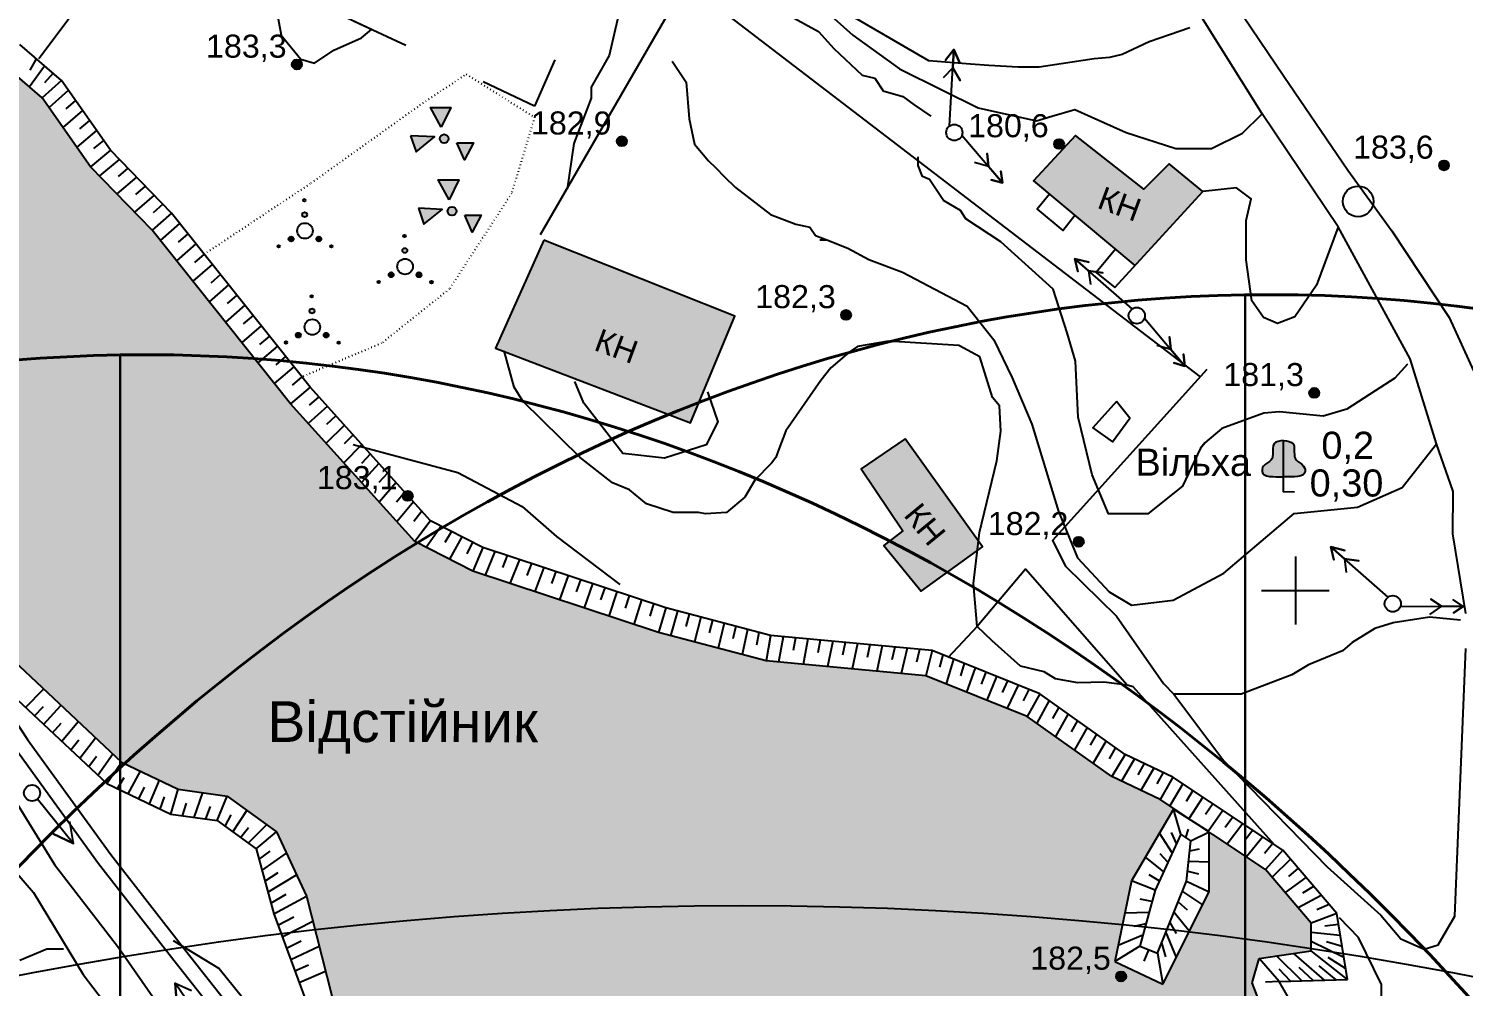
# Model space of a CAD drawing. Header units: millimetres. Extents: x 6127 to 9314, y 4730 to 7085.
# Drawn here: x 7013.1 to 7224.8, y 6341.6 to 6482.9 of the extents above; entities that cross this region are included whole.
import ezdxf

# ---------------------------------------------------------------- set-up
doc = ezdxf.new("R2010")
doc.units = ezdxf.units.MM
doc.header["$LTSCALE"] = 0.7
doc.linetypes.add('ACAD_ISO03W100', pattern=[30, 12, -18])
doc.linetypes.add('ACAD_ISO07W100', pattern=[3, 0, -3])
for name, color, linetype in [('відм', 14, 'Continuous'), ('горизонталі', 22, 'Continuous'), ('кущ', 7, 'Continuous'), ('Откос', 7, 'Continuous'), ('чорн', 255, 'Continuous')]:
    doc.layers.add(name, color=color, linetype=linetype)
doc.layers.add('ИзосеймРадиус', color=90, linetype='Continuous', lineweight=30)
doc.layers.add('СейсмобезпечнаВідстань', color=210, linetype='Continuous', lineweight=30)
doc.styles.get("Standard").update_dxf_attribs({"font": 'arial.ttf'})

msp = doc.modelspace()

# ---------------------------------------------------------------- hatches: boundary and pattern name
at = {"layer": 'відм', "ltscale": 0.2}
h = msp.add_hatch(color=32, dxfattribs=at)
h.dxf.hatch_style = 1
h.paths.add_polyline_path([(7053.43, 6477.61, 1), (7051.96, 6477.61, 1)])
h = msp.add_hatch(color=32, dxfattribs=at)
h.dxf.hatch_style = 1
h.paths.add_polyline_path([(7101.36, 6466.27, 1), (7099.9, 6466.28, 1)])
h = msp.add_hatch(color=32, dxfattribs=at)
h.dxf.hatch_style = 1
h.paths.add_polyline_path([(7165.85, 6465.87, 1), (7164.38, 6465.87, 1)])
h = msp.add_hatch(color=32, dxfattribs=at)
h.dxf.hatch_style = 1
h.paths.add_polyline_path([(7222.64, 6462.72, 1), (7221.17, 6462.72, 1)])
h = msp.add_hatch(color=32, dxfattribs=at)
h.dxf.hatch_style = 1
h.paths.add_polyline_path([(7134.43, 6440.65, 1), (7132.97, 6440.66, 1)])
h = msp.add_hatch(color=32, dxfattribs=at)
h.dxf.hatch_style = 1
h.paths.add_polyline_path([(7203.5, 6429.15, 1), (7202.03, 6429.15, 1)])
h = msp.add_hatch(color=256, dxfattribs=at)
h.dxf.hatch_style = 1
h.paths.add_polyline_path([(7069.77, 6413.94, 1), (7068.31, 6413.94, 1)])
h = msp.add_hatch(color=32, dxfattribs=at)
h.dxf.hatch_style = 1
h.paths.add_polyline_path([(7168.75, 6407.17, 1), (7167.28, 6407.17, 1)])
h = msp.add_hatch(color=256, dxfattribs=at)
h.dxf.hatch_style = 1
h.paths.add_polyline_path([(7175.02, 6343.03, 1), (7173.55, 6343.03, 1)])
at = {"layer": 'кущ', "ltscale": 0.2}
h = msp.add_hatch(color=256, dxfattribs=at)
h.dxf.hatch_style = 1
h.paths.add_polyline_path([(7053.84, 6455.08), (7053.83, 6455.8, -0.133506), (7054.01, 6455.76, -0.764437)])
h.paths.add_polyline_path([(7053.84, 6455.08, -0.133506), (7053.66, 6455.13, -0.764437), (7053.83, 6455.8)])
h.paths.add_polyline_path([(7053.78, 6457.76, -0.133506), (7053.88, 6457.74, -0.764437), (7053.79, 6457.4)])
h.paths.add_polyline_path([(7053.78, 6457.76), (7053.79, 6457.4, -0.133506), (7053.7, 6457.42, -0.764437)])
h = msp.add_hatch(color=256, dxfattribs=at)
h.dxf.hatch_style = 1
h.paths.add_polyline_path([(7052.14, 6452.04), (7051.52, 6451.68, -0.133506), (7051.47, 6451.86, -0.764437)])
h.paths.add_polyline_path([(7052.14, 6452.04, -0.133506), (7052.19, 6451.86, -0.764437), (7051.52, 6451.68)])
h.paths.add_polyline_path([(7049.83, 6450.69, -0.133506), (7049.8, 6450.78, -0.764437), (7050.14, 6450.87)])
h.paths.add_polyline_path([(7049.83, 6450.69), (7050.14, 6450.87, -0.133506), (7050.16, 6450.78, -0.764437)])
h = msp.add_hatch(color=256, dxfattribs=at)
h.dxf.hatch_style = 1
h.paths.add_polyline_path([(7055.62, 6452.04), (7056.24, 6451.67, 0.133506), (7056.29, 6451.86, 0.764437)])
h.paths.add_polyline_path([(7055.62, 6452.04, 0.133506), (7055.57, 6451.86, 0.764437), (7056.24, 6451.67)])
h.paths.add_polyline_path([(7057.93, 6450.68, 0.133506), (7057.96, 6450.77, 0.764437), (7057.62, 6450.86)])
h.paths.add_polyline_path([(7057.93, 6450.68), (7057.62, 6450.86, 0.133506), (7057.59, 6450.77, 0.764437)])
h = msp.add_hatch(color=256, dxfattribs=at)
h.dxf.hatch_style = 1
h.paths.add_polyline_path([(7068.61, 6449.8), (7068.6, 6450.52, -0.133506), (7068.78, 6450.48, -0.764437)])
h.paths.add_polyline_path([(7068.61, 6449.8, -0.133506), (7068.43, 6449.85, -0.764437), (7068.6, 6450.52)])
h.paths.add_polyline_path([(7068.56, 6452.48, -0.133506), (7068.65, 6452.46, -0.764437), (7068.56, 6452.12)])
h.paths.add_polyline_path([(7068.56, 6452.48), (7068.56, 6452.12, -0.133506), (7068.47, 6452.14, -0.764437)])
h = msp.add_hatch(color=256, dxfattribs=at)
h.dxf.hatch_style = 1
h.paths.add_polyline_path([(7066.91, 6446.77), (7066.29, 6446.4, -0.133506), (7066.24, 6446.58, -0.764437)])
h.paths.add_polyline_path([(7066.91, 6446.77, -0.133506), (7066.96, 6446.58, -0.764437), (7066.29, 6446.4)])
h.paths.add_polyline_path([(7064.6, 6445.41, -0.133506), (7064.58, 6445.5, -0.764437), (7064.91, 6445.59)])
h.paths.add_polyline_path([(7064.6, 6445.41), (7064.91, 6445.59, -0.133506), (7064.94, 6445.5, -0.764437)])
h = msp.add_hatch(color=256, dxfattribs=at)
h.dxf.hatch_style = 1
h.paths.add_polyline_path([(7070.39, 6446.76), (7071.02, 6446.39, 0.133506), (7071.07, 6446.58, 0.764437)])
h.paths.add_polyline_path([(7070.39, 6446.76, 0.133506), (7070.34, 6446.58, 0.764437), (7071.02, 6446.39)])
h.paths.add_polyline_path([(7072.7, 6445.4, 0.133506), (7072.73, 6445.49, 0.764437), (7072.39, 6445.58)])
h.paths.add_polyline_path([(7072.7, 6445.4), (7072.39, 6445.58, 0.133506), (7072.37, 6445.49, 0.764437)])
h = msp.add_hatch(color=256, dxfattribs=at)
h.dxf.hatch_style = 1
h.paths.add_polyline_path([(7054.92, 6440.88), (7054.91, 6441.6, -0.133506), (7055.09, 6441.56, -0.764437)])
h.paths.add_polyline_path([(7054.92, 6440.88, -0.133506), (7054.74, 6440.92, -0.764437), (7054.91, 6441.6)])
h.paths.add_polyline_path([(7054.87, 6443.56, -0.133506), (7054.96, 6443.54, -0.764437), (7054.88, 6443.2)])
h.paths.add_polyline_path([(7054.87, 6443.56), (7054.88, 6443.2, -0.133506), (7054.78, 6443.22, -0.764437)])
h = msp.add_hatch(color=256, dxfattribs=at)
h.dxf.hatch_style = 1
h.paths.add_polyline_path([(7053.22, 6437.84), (7052.6, 6437.48, -0.133506), (7052.55, 6437.66, -0.764437)])
h.paths.add_polyline_path([(7053.22, 6437.84, -0.133506), (7053.27, 6437.66, -0.764437), (7052.6, 6437.48)])
h.paths.add_polyline_path([(7050.91, 6436.49, -0.133506), (7050.89, 6436.58, -0.764437), (7051.22, 6436.67)])
h.paths.add_polyline_path([(7050.91, 6436.49), (7051.22, 6436.67, -0.133506), (7051.25, 6436.58, -0.764437)])
h = msp.add_hatch(color=256, dxfattribs=at)
h.dxf.hatch_style = 1
h.paths.add_polyline_path([(7056.7, 6437.84), (7057.33, 6437.47, 0.133506), (7057.38, 6437.66, 0.764437)])
h.paths.add_polyline_path([(7056.7, 6437.84, 0.133506), (7056.65, 6437.66, 0.764437), (7057.33, 6437.47)])
h.paths.add_polyline_path([(7059.01, 6436.48, 0.133506), (7059.04, 6436.57, 0.764437), (7058.7, 6436.66)])
h.paths.add_polyline_path([(7059.01, 6436.48), (7058.7, 6436.66, 0.133506), (7058.68, 6436.57, 0.764437)])
at = {"layer": 'чорн', "ltscale": 0.2}
h = msp.add_hatch(color=5, dxfattribs=at)
h.dxf.hatch_style = 1
h.set_gradient(color1=(0, 0, 255), color2=(0, 0, 255), tint=1)
h.paths.add_polyline_path([(7051.75, 6427.54), (7031.34, 6453.15), (7022.25, 6462.51), (7015.11, 6472.69), (7010.39, 6476.75), (7001.48, 6476.76), (6987.69, 6472.9), (6973.26, 6462.38), (6971.88, 6455.72), (6976.76, 6443.52), (6997.48, 6410.18), (7007.67, 6392.59), (7026.81, 6374.67), (7035.19, 6370.66), (7042.41, 6369.66), (7049.68, 6364.37), (7054.11, 6354.88), (7057.84, 6340.15), (7064.39, 6327.53), (7078.67, 6310.87), (7096.01, 6296.2), (7108.92, 6288.86), (7127.85, 6284.65), (7147.64, 6288.17), (7163.92, 6295.21), (7169.66, 6301.46), (7169.67, 6310.63), (7164.33, 6323.05), (7167.4, 6330.72), (7174.91, 6335.08), (7181.97, 6334.65), (7195.62, 6326.8), (7197.17, 6332.87), (7193.6, 6342.08), (7194.62, 6345.7), (7202.29, 6346.8), (7202.3, 6350.91), (7195.58, 6358.81), (7187.28, 6364.32), (7187.27, 6355.54), (7180.44, 6341.92), (7173.35, 6345.22), (7175.83, 6357.12), (7182.04, 6367.79), (7180.02, 6369.13), (7172.93, 6372.53), (7160.44, 6381.4), (7145.48, 6387.4), (7121.91, 6389.59), (7106.03, 6393.78), (7078.64, 6402.84), (7070.07, 6407.22)])
h = msp.add_hatch(color=256, dxfattribs=at)
h.dxf.hatch_style = 1
h.paths.add_polyline_path([(7072.97, 6466.91), (7069.46, 6467.08), (7070.28, 6464.7)])
h.paths.add_polyline_path([(7073.99, 6468.34), (7075.4, 6471.25), (7072.39, 6471.26)])
h.paths.add_polyline_path([(7078.73, 6466.04), (7076.28, 6466.05), (7077.4, 6463.53)])
h.paths.add_polyline_path([(7073.77, 6466.66, 1), (7075.05, 6466.66, 1)])
at = {"layer": 'чорн', "ltscale": 0.2, "true_color": 0xf26722}
h = msp.add_hatch(color=30, dxfattribs=at)
h.dxf.hatch_style = 1
h.paths.add_polyline_path([(7089.1, 6451.68), (7081.98, 6435.76), (7110.77, 6424.73), (7117.27, 6440.45)])
h.paths.add_polyline_path([(7142.42, 6422.35), (7135.94, 6417.95), (7142.08, 6408.81), (7139.29, 6406.61), (7144.8, 6399.87), (7153.1, 6405.91), (7153.26, 6407.27)])
h.paths.add_polyline_path([(7167.57, 6467.14), (7161.37, 6460.44), (7176.32, 6447.96), (7186.31, 6458.86), (7181.36, 6462.95), (7177.65, 6459.21)])
h.paths.add_polyline_path([(7337.2, 6163.56), (7317.34, 6169.78), (7314.83, 6161.88), (7335.27, 6155.81)])
h.paths.add_polyline_path([(7442.68, 6259.93, -0.347605), (7442.59, 6260.83), (7441.99, 6266.81), (7439.88, 6293.76), (7415.69, 6291.4), (7421.32, 6233.26, -0.429974), (7422.08, 6232.52), (7426.98, 6232.96), (7445.21, 6234.83)])
h.paths.add_polyline_path([(7467.35, 6262.85), (7443.71, 6259.9, -0.319893), (7442.86, 6259.79), (7442.7, 6259.77), (7445.21, 6234.83), (7470.18, 6237.38)])
h.paths.add_polyline_path([(7470.18, 6237.38), (7445.21, 6234.83), (7446.19, 6224.99), (7471.19, 6228.29)])
h.paths.add_polyline_path([(7490.17, 6202.85), (7453.53, 6198.83), (7455.63, 6173.52), (7492.33, 6178.02)])
h.paths.add_polyline_path([(7502.15, 6204.16), (7490.17, 6202.85), (7492.33, 6178.02), (7503.32, 6179.37)])
h.paths.add_polyline_path([(7489.79, 6264.41), (7484.64, 6263.85), (7484.21, 6266.64), (7476.61, 6265.78), (7481.26, 6230.53), (7494.81, 6231.9)])
h.paths.add_polyline_path([(7605.91, 6233.57), (7576.31, 6235.14), (7575.5, 6215.55), (7605.11, 6214.88)])
h.paths.add_polyline_path([(7635.46, 6231.28), (7616.46, 6232.2), (7615.78, 6219.39), (7634.86, 6218.65)])
h.paths.add_polyline_path([(7629.1, 6237.04), (7616.76, 6237.44), (7616.46, 6232.2), (7629.1, 6231.59)])
h.paths.add_polyline_path([(7541.73, 6281.35), (7539.44, 6275.22), (7543.85, 6273.77), (7543.04, 6272.05), (7551.3, 6269.4), (7552.62, 6272.72), (7578.65, 6264.84), (7579.55, 6267.98), (7579.55, 6269.81)])
h.paths.add_polyline_path([(7607.16, 6261.15), (7582.56, 6262.48), (7582.55, 6254.24), (7607.15, 6253.63)])
h.paths.add_polyline_path([(7657.49, 6203.44), (7643.22, 6202.27), (7645.02, 6189.86), (7658.59, 6191.58)])
h.paths.add_polyline_path([(7634.29, 6198.53), (7600.66, 6194.64), (7601.56, 6187.72), (7601.95, 6184.1), (7635.22, 6188.13)])
h.paths.add_polyline_path([(7643.46, 6096.07), (7629.22, 6094.03), (7629.87, 6087.95), (7632.94, 6088.41), (7633.21, 6086.21), (7636.12, 6086.6), (7635.87, 6088.8), (7638.97, 6089.28), (7639.31, 6086.81), (7642.08, 6087.17), (7641.78, 6089.71), (7644.34, 6090.06)])
h.paths.add_polyline_path([(7094.55, 6434.2), (7101.96, 6431.47), (7104.38, 6438.05), (7096.97, 6440.78)], flags=24)
h.paths.add_polyline_path([(7139.86, 6410.84), (7144.87, 6404.74), (7150.29, 6409.18), (7145.27, 6415.29)], flags=25)
h.paths.add_polyline_path([(7168.77, 6455.18), (7176.18, 6452.45), (7178.6, 6459.03), (7171.19, 6461.76)], flags=24)
h.paths.add_polyline_path([(7427.66, 6260.39), (7435.96, 6261.18), (7435.18, 6269.38), (7426.88, 6268.59)], flags=24)
h.paths.add_polyline_path([(7452.2, 6247.57), (7460.5, 6248.36), (7459.72, 6256.56), (7451.42, 6255.77)], flags=24)
h.paths.add_polyline_path([(7456.28, 6226.73), (7464.58, 6227.52), (7463.8, 6235.73), (7455.5, 6234.94)], flags=24)
h.paths.add_polyline_path([(7468.9, 6181.83), (7477.2, 6182.62), (7476.42, 6190.83), (7468.12, 6190.04)], flags=24)
h.paths.add_polyline_path([(7493.22, 6185.32), (7501.53, 6186.11), (7500.75, 6194.32), (7492.44, 6193.53)], flags=24)
h.paths.add_polyline_path([(7480.81, 6242.64), (7489.11, 6243.43), (7488.33, 6251.63), (7480.02, 6250.84)], flags=24)
h.paths.add_polyline_path([(7586.89, 6219.95), (7595.2, 6220.74), (7594.42, 6228.94), (7586.11, 6228.15)], flags=24)
h.paths.add_polyline_path([(7621.86, 6220.53), (7630.16, 6221.32), (7629.38, 6229.53), (7621.08, 6228.74)], flags=24)
h.paths.add_polyline_path([(7544.36, 6271.72), (7552.66, 6272.51), (7551.88, 6280.71), (7543.58, 6279.92)], flags=24)
h.paths.add_polyline_path([(7589.26, 6253.03), (7597.57, 6253.82), (7596.79, 6262.03), (7588.48, 6261.24)], flags=9)
h.paths.add_polyline_path([(7647.29, 6193.03), (7655.59, 6193.82), (7654.81, 6202.03), (7646.51, 6201.24)], flags=24)
h.paths.add_polyline_path([(7615.11, 6184.68), (7623.41, 6185.47), (7622.63, 6193.68), (7614.33, 6192.89)], flags=25)
h.paths.add_polyline_path([(7631.58, 6087.21), (7639.89, 6088), (7639.1, 6096.2), (7630.8, 6095.41)], flags=9)
at = {"layer": 'чорн', "ltscale": 0.2}
h = msp.add_hatch(color=256, dxfattribs=at)
h.dxf.hatch_style = 1
h.paths.add_polyline_path([(7074.12, 6456.23), (7070.62, 6456.4), (7071.43, 6454.02)])
h.paths.add_polyline_path([(7075.15, 6457.65), (7076.56, 6460.57), (7073.54, 6460.57)])
h.paths.add_polyline_path([(7079.89, 6455.36), (7077.44, 6455.36), (7078.56, 6452.84)])
h.paths.add_polyline_path([(7074.93, 6455.97, 1), (7076.21, 6455.97, 1)])
h = msp.add_hatch(color=256, dxfattribs=at)
h.dxf.hatch_style = 1
edge = h.paths.add_edge_path()
edge.add_spline(control_points=[(7198.24, 6416.75), (7198.74, 6416.75), (7199.74, 6416.75), (7201.64, 6416.94), (7201.28, 6418.66), (7200.04, 6418.96), (7199.72, 6420.29), (7200.04, 6421.9), (7198.83, 6422.04), (7198.25, 6422.11)], knot_values=[0, 0, 0, 0, 0.79324, 1.617737, 2.123988, 2.843267, 3.252671, 4.0697, 4.805889, 4.805889, 4.805889, 4.805889], degree=3, periodic=0)
edge.add_line((7198.25, 6422.11), (7198.24, 6416.75))
edge = h.paths.add_edge_path()
edge.add_spline(control_points=[(7198.25, 6422.11), (7197.67, 6422.04), (7196.45, 6421.91), (7196.77, 6420.29), (7196.45, 6418.97), (7195.21, 6418.67), (7194.85, 6416.94), (7196.74, 6416.75), (7197.75, 6416.75), (7198.24, 6416.75)], knot_values=[0, 0, 0, 0, 0.736189, 1.553218, 1.962623, 2.681901, 3.188152, 4.012649, 4.805889, 4.805889, 4.805889, 4.805889], degree=3, periodic=0)
edge.add_line((7198.24, 6416.75), (7198.25, 6422.11))

# ---------------------------------------------------------------- linework, layer by layer
at = {"color": 3, "ltscale": 0.2, "transparency": 33554687}
for centre, radius in [((7031.15, 6019.46), 550), ((7118.46, 5800.5), 553)]:
    msp.add_circle(centre, radius, dxfattribs=at)
at = {"layer": 'відм', "color": 32, "ltscale": 0.2}
for centre in [(7052.69, 6477.61), (7100.63, 6466.28), (7165.12, 6465.87), (7221.91, 6462.72), (7133.7, 6440.65), (7202.77, 6429.15), (7168.02, 6407.17)]:
    msp.add_circle(centre, 0.733, dxfattribs=at)
at = {"layer": 'відм', "color": 7, "ltscale": 0.2}
for centre in [(7069.04, 6413.94), (7174.28, 6343.03)]:
    msp.add_circle(centre, 0.733, dxfattribs=at)
at = {"layer": 'горизонталі', "color": 32}
for points in [[(7079.9, 6532.3), (7083.01, 6529.19), (7084.67, 6526.07), (7086.32, 6524.2), (7089.64, 6517.77), (7091.5, 6514.24), (7093.37, 6512.58), (7093.36, 6511.75), (7095.85, 6508.22), (7099.99, 6500.33), (7099.78, 6498.05), (7100.75, 6492.98), (7100.74, 6487.49), (7098.73, 6478.91), (7096.11, 6474.25), (7096.11, 6472.65), (7093.53, 6465.97), (7092.56, 6459.19)], [(7040.9, 6516.65), (7037.17, 6511.84), (7031.57, 6504.61), (7026.22, 6493.94), (7014.62, 6478.43)], [(7050.39, 6481.95), (7053.26, 6478.39), (7055.29, 6477.81), (7058.16, 6479.72), (7062.24, 6481.53), (7063.7, 6482.75), (7059.29, 6484.83), (7061.17, 6489.39), (7058.37, 6489.77), (7054.33, 6488.27), (7052.59, 6488.27), (7049.94, 6484.35), (7050.39, 6481.95)], [(7125.49, 6484.74), (7129.64, 6482.45), (7131.92, 6479.96), (7136.06, 6476.01), (7137.93, 6475.59), (7139.17, 6473.72), (7142.08, 6472.89), (7143.74, 6471.64), (7146.22, 6469.98)], [(7130.56, 6485.61), (7134.68, 6481.94), (7141.58, 6476.96), (7147.93, 6473.83), (7153.21, 6471.22), (7161.81, 6469.28), (7164.07, 6469.96), (7167.44, 6470.98), (7169.88, 6469.88), (7175.02, 6467.55), (7182.35, 6465.22), (7187.62, 6465.21), (7192.2, 6467.45), (7195.07, 6470.31)], [(7184.42, 6483.01), (7178.4, 6480.94), (7174.45, 6479.08), (7172.58, 6478.66), (7170.3, 6478.46), (7162.21, 6477.22), (7159.1, 6477.23), (7154.74, 6477.44), (7152.04, 6477.65), (7145.92, 6478.13), (7132.88, 6485.72)], [(7108.06, 6478.12), (7110.13, 6475), (7110.54, 6469.61), (7111.36, 6465.87), (7113.43, 6463.38), (7114.47, 6462.34), (7115.71, 6461.09), (7117.37, 6459.43), (7122.55, 6455.48), (7126.29, 6454.03), (7128.36, 6453.61), (7129.19, 6452.36), (7130.85, 6451.74)], [(7186, 6420.97), (7183.35, 6415.37), (7178.22, 6411.32), (7172.42, 6411.32), (7170.02, 6417.04), (7169.61, 6418.7), (7167.96, 6425.55), (7167.55, 6433.85), (7166.31, 6438), (7164.24, 6444.44), (7156.54, 6451.46), (7151.39, 6454.83), (7150.56, 6456.07), (7148.08, 6457.53), (7146.01, 6460.64), (7144.97, 6461.06), (7144.35, 6462.72), (7144.35, 6463.97)], [(7206.28, 6453.65), (7203.1, 6445.04), (7199.91, 6440.39), (7197.36, 6439.39), (7195.27, 6440.25), (7193.56, 6442.72), (7192.72, 6448.76), (7192.73, 6454.57), (7193.45, 6457.78), (7191.29, 6459.4), (7186.31, 6458.86)], [(7129.81, 6451.74), (7130.85, 6451.74), (7133.96, 6450.49), (7137.07, 6448.83), (7142.05, 6446.95), (7151.59, 6441.96), (7155.52, 6436.98), (7158.21, 6431.37), (7161.11, 6424.52), (7165.04, 6411.66), (7167.85, 6404.83), (7172.49, 6399.79), (7175.81, 6397.83), (7181.94, 6398.54), (7189.41, 6402.55), (7199.8, 6411.34), (7209.14, 6412.28), (7215.72, 6415.21), (7220.8, 6421.61)], [(7175.17, 6386.03), (7171.73, 6386.48), (7167.91, 6386.34), (7164.59, 6386.96), (7162.93, 6388), (7159.41, 6388.84), (7155.26, 6392.58), (7153.04, 6394.69), (7152.52, 6401.01), (7153.41, 6408.56), (7155.92, 6419.14), (7156.54, 6423.49), (7156.34, 6427.23), (7155.3, 6428.47), (7153.44, 6434.49), (7150.33, 6436.16), (7139.96, 6436.79), (7135.39, 6435.97), (7134.15, 6435.14), (7131.45, 6432.86), (7129.99, 6430.99), (7124.8, 6423.53), (7123.76, 6420.83), (7123.34, 6419.59), (7122.72, 6418.76), (7120.22, 6416.27), (7118.77, 6413.78), (7116.07, 6411.51), (7112.96, 6411.3), (7111.92, 6411.51), (7108.19, 6411.51), (7104.24, 6412.76), (7101.76, 6414.84), (7099.27, 6415.88), (7094.5, 6419.62), (7086, 6427.93), (7084.76, 6430.01), (7083.28, 6435.36)], [(7216.52, 6433.38), (7214.65, 6431.31), (7211.74, 6429.44), (7207.59, 6426.75), (7204.06, 6425.72), (7197.63, 6426.35), (7195.35, 6426.14), (7189.12, 6423.87), (7186.63, 6421.8), (7186, 6420.97), (7186.63, 6421.8)], [(7113.27, 6429.28), (7114.79, 6424.87), (7113.07, 6421.5), (7106.9, 6419.52), (7100.78, 6420.2), (7095.02, 6427.65), (7093.68, 6430.84)], [(7224.36, 6395.61), (7219.79, 6396.03), (7214.4, 6395.21), (7211.7, 6394.38), (7208.38, 6392.31), (7206.92, 6391.06), (7201.94, 6389), (7199.45, 6387.55), (7191.97, 6384.69), (7182.07, 6384.71)], [(7011.83, 6345.44), (7015.78, 6347.1), (7018.27, 6347.09)]]:
    msp.add_lwpolyline(points, dxfattribs=at)
at = {"layer": 'горизонталі', "color": 32, "ltscale": 0.15}
msp.add_lwpolyline([(7060.99, 6421.54), (7076.43, 6417.42), (7085.9, 6412.39), (7090.97, 6407.97), (7100.31, 6400.85)], dxfattribs=at)
at = {"layer": 'горизонталі', "color": 22}
msp.add_lwpolyline([(7034.44, 6348.35), (7041.2, 6344.23), (7045.75, 6338.59), (7051.9, 6333.47), (7055.81, 6329.59), (7060.75, 6327.07)], dxfattribs=at)
at = {"layer": 'ИзосеймРадиус', "color": 6, "lineweight": 40, "ltscale": 0.2, "transparency": 33554687}
for centre in [(7199.06, 6028.97), (7033.19, 6020.11)]:
    msp.add_ellipse(centre, major_axis=(6.57, -414.64), ratio=0.737732, dxfattribs=at)
at = {"layer": 'кущ', "color": 7, "ltscale": 0.2}
for centre, radius in [((7053.79, 6457.58), 0.181), ((7053.83, 6455.44), 0.362), ((7053.88, 6453.06), 1.15), ((7049.98, 6450.78), 0.181), ((7051.83, 6451.86), 0.362), ((7055.93, 6451.86), 0.362), ((7057.78, 6450.77), 0.181), ((7068.56, 6452.3), 0.181), ((7068.65, 6447.78), 1.15), ((7068.61, 6450.16), 0.362), ((7066.6, 6446.58), 0.362), ((7070.7, 6446.58), 0.362), ((7064.76, 6445.5), 0.181), ((7072.55, 6445.49), 0.181), ((7054.87, 6443.38), 0.181), ((7054.97, 6438.86), 1.15), ((7054.92, 6441.24), 0.362), ((7052.91, 6437.66), 0.362), ((7057.01, 6437.66), 0.362), ((7051.07, 6436.58), 0.181), ((7058.86, 6436.57), 0.181)]:
    msp.add_circle(centre, radius, dxfattribs=at)
at = {"layer": 'Откос', "color": 7, "ltscale": 0.5}
for p, q in [((7014.25, 6478.43), (7013.27, 6476.78)), ((7015.48, 6477.37), (7013.22, 6474.32)), ((7016.71, 6476.31), (7015.44, 6474.91)), ((7017.94, 6475.26), (7015.11, 6472.69)), ((7017.94, 6475.26), (7016.53, 6473.97)), ((7018.97, 6473.78), (7016.13, 6471.24)), ((7020.01, 6472.31), (7018.58, 6471.05)), ((7021.04, 6470.83), (7018.17, 6468.33)), ((7023.11, 6467.89), (7020.21, 6465.42)), ((7022.08, 6469.36), (7020.63, 6468.12)), ((7024.14, 6466.41), (7022.69, 6465.19)), ((7025.18, 6464.94), (7022.25, 6462.51)), ((7026.46, 6463.61), (7023.55, 6461.18)), ((7025.18, 6464.94), (7023.71, 6463.73)), ((7027.75, 6462.29), (7026.3, 6461.06)), ((7029.04, 6460.96), (7026.14, 6458.5)), ((7030.32, 6459.63), (7028.88, 6458.4)), ((7031.61, 6458.31), (7028.74, 6455.83)), ((7032.9, 6456.98), (7031.47, 6455.74)), ((7034.18, 6455.66), (7031.34, 6453.15)), ((7034.18, 6455.66), (7032.76, 6454.4)), ((7035.39, 6454.15), (7032.54, 6451.64)), ((7037.79, 6451.13), (7034.94, 6448.63)), ((7036.59, 6452.64), (7035.16, 6451.39)), ((7039, 6449.62), (7037.57, 6448.37)), ((7040.2, 6448.11), (7037.34, 6445.62)), ((7041.41, 6446.6), (7039.97, 6445.35)), ((7042.61, 6445.09), (7039.74, 6442.6)), ((7043.81, 6443.58), (7042.38, 6442.34)), ((7045.02, 6442.07), (7042.14, 6439.59)), ((7046.22, 6440.56), (7044.78, 6439.32)), ((7047.42, 6439.05), (7044.55, 6436.58)), ((7049.83, 6436.03), (7046.95, 6433.56)), ((7048.63, 6437.54), (7047.19, 6436.3)), ((7051.03, 6434.52), (7049.59, 6433.29)), ((7052.24, 6433.01), (7049.35, 6430.55)), ((7054.65, 6429.99), (7051.75, 6427.54)), ((7054.65, 6429.99), (7051.75, 6427.54)), ((7053.44, 6431.5), (7052, 6430.27)), ((7055.91, 6428.58), (7054.49, 6427.33)), ((7057.18, 6427.17), (7054.37, 6424.63)), ((7058.45, 6425.76), (7057.07, 6424.47)), ((7059.72, 6424.36), (7056.99, 6421.73)), ((7062.26, 6421.54), (7059.6, 6418.83)), ((7060.99, 6422.95), (7059.64, 6421.61)), ((7063.53, 6420.13), (7062.22, 6418.75)), ((7064.8, 6418.72), (7062.22, 6415.93)), ((7066.07, 6417.32), (7064.8, 6415.9)), ((7067.34, 6415.91), (7064.83, 6413.02)), ((7068.61, 6414.5), (7067.37, 6413.04)), ((7069.87, 6413.09), (7067.45, 6410.12)), ((7071.14, 6411.68), (7069.95, 6410.18)), ((7072.41, 6410.28), (7070.07, 6407.22)), ((7072.41, 6410.28), (7071.24, 6408.75)), ((7073.95, 6409.49), (7071.78, 6406.34)), ((7075.49, 6408.7), (7074.49, 6407.09)), ((7077.03, 6407.92), (7075.21, 6404.59)), ((7078.57, 6407.13), (7077.75, 6405.42)), ((7080.1, 6406.35), (7078.64, 6402.84)), ((7080.1, 6406.35), (7079.37, 6404.59)), ((7081.91, 6405.75), (7080.47, 6402.24)), ((7083.71, 6405.16), (7083, 6403.39)), ((7085.51, 6404.56), (7084.12, 6401.03)), ((7087.31, 6403.97), (7086.62, 6402.2)), ((7089.11, 6403.37), (7087.77, 6399.82)), ((7090.91, 6402.78), (7090.25, 6401)), ((7092.71, 6402.18), (7091.42, 6398.61)), ((7094.51, 6401.58), (7093.88, 6399.8)), ((7096.31, 6400.99), (7095.07, 6397.41)), ((7098.11, 6400.39), (7097.5, 6398.6)), ((7099.91, 6399.8), (7098.72, 6396.2)), ((7101.71, 6399.2), (7101.13, 6397.4)), ((7103.51, 6398.61), (7102.38, 6394.99)), ((7105.31, 6398.01), (7104.76, 6396.2)), ((7107.11, 6397.42), (7106.03, 6393.78)), ((7107.11, 6397.42), (7106.57, 6395.6)), ((7108.83, 6396.96), (7107.79, 6393.32)), ((7110.54, 6396.51), (7110.05, 6394.68)), ((7112.26, 6396.06), (7111.32, 6392.39)), ((7113.98, 6395.6), (7113.53, 6393.76)), ((7115.7, 6395.15), (7114.85, 6391.46)), ((7117.42, 6394.7), (7117.02, 6392.84)), ((7119.14, 6394.24), (7118.38, 6390.52)), ((7120.85, 6393.79), (7120.5, 6391.92)), ((7122.57, 6393.34), (7121.91, 6389.59)), ((7122.57, 6393.34), (7122.24, 6391.47)), ((7124.4, 6393.17), (7123.72, 6389.42)), ((7126.23, 6393), (7125.88, 6391.13)), ((7128.07, 6392.83), (7127.35, 6389.09)), ((7129.9, 6392.66), (7129.53, 6390.79)), ((7131.73, 6392.49), (7130.97, 6388.75)), ((7133.56, 6392.32), (7133.17, 6390.45)), ((7135.39, 6392.15), (7134.6, 6388.41)), ((7137.22, 6391.98), (7136.82, 6390.11)), ((7139.05, 6391.81), (7138.23, 6388.08)), ((7140.88, 6391.64), (7140.46, 6389.77)), ((7142.72, 6391.47), (7141.85, 6387.74)), ((7144.55, 6391.3), (7144.11, 6389.43)), ((7146.38, 6391.13), (7145.48, 6387.4)), ((7146.38, 6391.13), (7145.48, 6387.4)), ((7147.97, 6390.49), (7147.47, 6388.65)), ((7149.56, 6389.85), (7148.47, 6386.2)), ((7151.14, 6389.21), (7150.56, 6387.41)), ((7152.73, 6388.58), (7151.46, 6385)), ((7154.32, 6387.94), (7153.64, 6386.17)), ((7155.91, 6387.3), (7154.46, 6383.8)), ((7012.66, 6382.73), (7015.33, 6385.42)), ((7157.5, 6386.66), (7156.73, 6384.93)), ((7159.09, 6386.03), (7157.45, 6382.6)), ((7160.68, 6385.39), (7159.81, 6383.69)), ((7013.99, 6381.48), (7015.3, 6382.85)), ((7015.33, 6380.23), (7017.88, 6383.03)), ((7162.27, 6384.75), (7160.44, 6381.4)), ((7162.27, 6384.75), (7161.35, 6383.08)), ((7163.67, 6383.76), (7161.83, 6380.42)), ((7165.07, 6382.76), (7164.14, 6381.1)), ((7166.47, 6381.77), (7164.6, 6378.44)), ((7167.86, 6380.78), (7166.93, 6379.12)), ((7016.66, 6378.99), (7017.91, 6380.41)), ((7017.99, 6377.74), (7020.43, 6380.64)), ((7169.26, 6379.78), (7167.38, 6376.47)), ((7170.66, 6378.79), (7169.71, 6377.14)), ((7019.32, 6376.49), (7020.51, 6377.97)), ((7020.65, 6375.24), (7022.98, 6378.25)), ((7172.06, 6377.8), (7170.15, 6374.5)), ((7173.46, 6376.8), (7172.5, 6375.16)), ((7021.98, 6374), (7023.12, 6375.53)), ((7023.32, 6372.75), (7025.53, 6375.86)), ((7024.65, 6371.5), (7026.81, 6374.67)), ((7174.86, 6375.81), (7172.93, 6372.53)), ((7174.86, 6375.81), (7173.89, 6374.17)), ((7176.27, 6375.13), (7174.35, 6371.85)), ((7177.68, 6374.46), (7176.72, 6372.81)), ((7024.65, 6371.5), (7025.73, 6373.08)), ((7026.22, 6370.75), (7027.21, 6372.37)), ((7027.8, 6370), (7029.61, 6373.33)), ((7179.08, 6373.78), (7177.19, 6370.49)), ((7180.49, 6373.11), (7179.55, 6371.46)), ((7181.9, 6372.43), (7180.02, 6369.13)), ((7181.9, 6372.43), (7180.96, 6370.78)), ((7029.37, 6369.24), (7030.19, 6370.95)), ((7030.94, 6368.49), (7032.4, 6371.99)), ((7034.09, 6366.98), (7035.19, 6370.66)), ((7034.09, 6366.98), (7035.19, 6370.66)), ((7037.52, 6366.51), (7038.8, 6370.16)), ((7183.37, 6371.45), (7181.44, 6368.19)), ((7184.85, 6370.47), (7183.85, 6368.86)), ((7032.52, 6367.74), (7033.16, 6369.53)), ((7035.81, 6366.75), (7036.4, 6368.58)), ((7039.24, 6366.27), (7039.92, 6368.09)), ((7040.95, 6366.04), (7042.41, 6369.66)), ((7040.95, 6366.04), (7042.41, 6369.66)), ((7186.32, 6369.5), (7184.27, 6366.31)), ((7187.8, 6368.52), (7186.74, 6366.95)), ((7042.09, 6365.21), (7042.98, 6366.9)), ((7043.23, 6364.37), (7045.32, 6367.54)), ((7183.09, 6364.01), (7181.99, 6367.71)), ((7183.09, 6364.01), (7181.99, 6367.71)), ((7189.27, 6367.54), (7187.1, 6364.44)), ((7190.75, 6366.56), (7189.63, 6365.03)), ((7044.37, 6363.54), (7045.57, 6365.01)), ((7045.52, 6362.71), (7048.22, 6365.43)), ((7046.66, 6361.88), (7049.68, 6364.37)), ((7181.82, 6361.26), (7179.94, 6364.18)), ((7182.45, 6362.63), (7181.71, 6364.29)), ((7183.83, 6363.54), (7184.23, 6364.79)), ((7184.57, 6363.06), (7187.28, 6364.37)), ((7184.57, 6363.06), (7187.28, 6364.37)), ((7192.22, 6365.58), (7189.92, 6362.56)), ((7193.7, 6364.6), (7192.52, 6363.11)), ((7046.66, 6361.88), (7048.17, 6363.12)), ((7184.42, 6361.57), (7185.84, 6361.86)), ((7195.17, 6363.63), (7192.75, 6360.68)), ((7196.65, 6362.65), (7195.41, 6361.2)), ((7047.09, 6360.28), (7048.75, 6361.53)), ((7047.53, 6358.68), (7051.16, 6361.21)), ((7180.55, 6358.5), (7177.89, 6360.65)), ((7181.18, 6359.88), (7180.05, 6361.15)), ((7184.26, 6360.07), (7187.27, 6359.96)), ((7198.12, 6361.67), (7195.58, 6358.81)), ((7199.26, 6360.33), (7196.54, 6357.68)), ((7198.12, 6361.67), (7196.85, 6360.24)), ((7047.96, 6357.08), (7049.93, 6358.35)), ((7048.4, 6355.47), (7052.63, 6358.04)), ((7179.91, 6357.13), (7178.39, 6358.01)), ((7184.1, 6358.57), (7185.68, 6358.16)), ((7201.54, 6357.65), (7198.46, 6355.42)), ((7200.4, 6358.99), (7198.95, 6357.77)), ((7179.28, 6355.75), (7175.83, 6357.12)), ((7179.28, 6355.75), (7175.83, 6357.12)), ((7183.32, 6355.55), (7186.29, 6353.6)), ((7183.94, 6357.07), (7185.6, 6356.3)), ((7183.94, 6357.07), (7187.27, 6355.54)), ((7202.68, 6356.32), (7201.05, 6355.3)), ((7048.83, 6353.87), (7051.1, 6355.17)), ((7049.27, 6352.27), (7054.11, 6354.88)), ((7049.27, 6352.27), (7054.11, 6354.88)), ((7178.83, 6354.1), (7177.08, 6354.42)), ((7182.71, 6354.04), (7184.01, 6352.85)), ((7203.81, 6354.98), (7200.38, 6353.17)), ((7204.95, 6353.64), (7203.15, 6352.84)), ((7049.9, 6350.59), (7052.24, 6351.81)), ((7050.52, 6348.9), (7055.04, 6351.2)), ((7178.38, 6352.45), (7174.84, 6352.36)), ((7182.09, 6352.53), (7184.34, 6349.71)), ((7206.09, 6352.3), (7202.3, 6350.91)), ((7206.09, 6352.3), (7202.3, 6350.91)), ((7177.48, 6349.14), (7173.85, 6347.6)), ((7177.93, 6350.8), (7176.14, 6350.39)), ((7180.85, 6349.5), (7182.39, 6345.81)), ((7181.47, 6351.01), (7182.42, 6349.39)), ((7206.61, 6349.06), (7202.3, 6349.54)), ((7206.35, 6350.68), (7204.33, 6350.45)), ((7051.15, 6347.22), (7053.33, 6348.29)), ((7051.77, 6345.53), (7055.97, 6347.51)), ((7177.04, 6347.49), (7173.35, 6345.22)), ((7177.04, 6347.49), (7175.19, 6346.35)), ((7178.33, 6346.98), (7177.61, 6345.28)), ((7180.24, 6347.98), (7180.82, 6345.93)), ((7207.13, 6345.82), (7202.3, 6348.17)), ((7206.87, 6347.44), (7204.58, 6348.15)), ((7052.4, 6343.85), (7054.42, 6344.76)), ((7179.62, 6346.47), (7180.44, 6341.92)), ((7179.62, 6346.47), (7180.44, 6341.92)), ((7197.6, 6342.3), (7194.62, 6345.7)), ((7200.95, 6342.39), (7197.18, 6346.07)), ((7204.3, 6342.49), (7199.74, 6346.43)), ((7207.65, 6342.58), (7202.29, 6346.8)), ((7207.65, 6342.58), (7202.29, 6346.8)), ((7207.39, 6344.2), (7204.84, 6345.84)), ((7053.02, 6342.16), (7056.91, 6343.83)), ((7199.28, 6342.35), (7197.59, 6344.12)), ((7202.63, 6342.44), (7200.54, 6344.35)), ((7205.98, 6342.54), (7203.5, 6344.58)), ((7197.59, 6342.27), (7195.6, 6342.18))]:
    msp.add_line(p, q, dxfattribs=at)
at = {"layer": 'СейсмобезпечнаВідстань', "color": 6, "ltscale": 0.2, "transparency": 33554687}
for p, q in [((7192.57, 6443.6), (7192.57, 5614.47)), ((7026.63, 6434.74), (7026.63, 5605.56))]:
    msp.add_line(p, q, dxfattribs=at)
at = {"layer": 'чорн', "color": 7, "ltscale": 0.5}
for p, q in [((7017.94, 6475.26), (7011.8, 6480.54)), ((7015.11, 6472.69), (7010.39, 6476.75)), ((7025.18, 6464.94), (7017.94, 6475.26)), ((7022.25, 6462.51), (7015.11, 6472.69)), ((7034.18, 6455.66), (7025.18, 6464.94)), ((7031.34, 6453.15), (7022.25, 6462.51)), ((7054.65, 6429.99), (7034.18, 6455.66)), ((7051.75, 6427.54), (7031.34, 6453.15)), ((7072.41, 6410.28), (7054.65, 6429.99)), ((7070.07, 6407.22), (7051.75, 6427.54)), ((7080.1, 6406.35), (7072.41, 6410.28)), ((7078.64, 6402.84), (7070.07, 6407.22)), ((7107.11, 6397.42), (7080.1, 6406.35)), ((7106.03, 6393.78), (7078.64, 6402.84)), ((7122.57, 6393.34), (7107.11, 6397.42)), ((7121.91, 6389.59), (7106.03, 6393.78)), ((7007.67, 6392.59), (7026.81, 6374.67)), ((7146.38, 6391.13), (7122.57, 6393.34)), ((7004.67, 6390.21), (7024.65, 6371.5)), ((7145.48, 6387.4), (7121.91, 6389.59)), ((7162.27, 6384.75), (7146.38, 6391.13)), ((7160.44, 6381.4), (7145.48, 6387.4)), ((7174.86, 6375.81), (7162.27, 6384.75)), ((7172.93, 6372.53), (7160.44, 6381.4)), ((7026.81, 6374.67), (7035.19, 6370.66)), ((7181.9, 6372.43), (7174.86, 6375.81)), ((7180.02, 6369.13), (7172.93, 6372.53)), ((7198.12, 6361.67), (7181.9, 6372.43)), ((7024.65, 6371.5), (7034.09, 6366.98)), ((7035.19, 6370.66), (7042.41, 6369.66)), ((7042.41, 6369.66), (7049.68, 6364.37)), ((7195.58, 6358.81), (7180.02, 6369.13)), ((7034.09, 6366.98), (7040.95, 6366.04)), ((7040.95, 6366.04), (7046.66, 6361.88)), ((7181.99, 6367.71), (7175.83, 6357.12)), ((7187.28, 6364.37), (7181.99, 6367.71)), ((7049.68, 6364.37), (7054.11, 6354.88)), ((7183.09, 6364.01), (7179.28, 6355.75)), ((7184.57, 6363.06), (7183.09, 6364.01)), ((7187.27, 6355.54), (7187.28, 6364.37)), ((7046.66, 6361.88), (7049.27, 6352.27)), ((7183.94, 6357.07), (7184.57, 6363.06)), ((7206.09, 6352.3), (7198.12, 6361.67)), ((7202.3, 6350.91), (7195.58, 6358.81)), ((7175.83, 6357.12), (7173.35, 6345.22)), ((7179.28, 6355.75), (7177.04, 6347.49)), ((7179.62, 6346.47), (7183.94, 6357.07)), ((7180.44, 6341.92), (7187.27, 6355.54)), ((7054.11, 6354.88), (7057.84, 6340.15)), ((7049.27, 6352.27), (7054.27, 6338.79)), ((7207.65, 6342.58), (7206.09, 6352.3)), ((7202.29, 6346.8), (7202.3, 6350.91)), ((7177.04, 6347.49), (7179.62, 6346.47)), ((7173.35, 6345.22), (7180.44, 6341.92)), ((7193.6, 6342.08), (7194.62, 6345.7)), ((7194.62, 6345.7), (7202.29, 6346.8)), ((7197.17, 6332.87), (7193.6, 6342.08)), ((7197.59, 6342.27), (7197.6, 6342.3)), ((7203.68, 6331.84), (7197.59, 6342.27)), ((7197.6, 6342.3), (7207.65, 6342.58))]:
    msp.add_line(p, q, dxfattribs=at)
at = {"layer": 'чорн', "color": 7, "ltscale": 0.2, "transparency": 33554687}
for p, q in [((7199.99, 6404.99), (7199.99, 6394.99)), ((7194.99, 6399.99), (7204.99, 6399.99)), ((7194.99, 6399.99), (7199.99, 6399.99))]:
    msp.add_line(p, q, dxfattribs=at)
at = {"layer": 'чорн', "ltscale": 0.2, "transparency": 33554687}
msp.add_line((7194.99, 6399.99), (7194.99, 6399.99), dxfattribs=at)
at = {"layer": 'чорн', "color": 7}
for points in [[(7245.25, 6546.17), (7221.12, 6566.12), (7182.2, 6592.84), (7145.05, 6584.35), (7103.6, 6565), (7070.45, 6540.95), (7036.9, 6515.79), (7012.31, 6498.32), (6989.83, 6482.25), (6959.24, 6463), (6968.42, 6438.79), (6993.57, 6403.41), (7011.11, 6376.73), (7023.43, 6359.7), (7034.53, 6345.45), (7047.22, 6329.34), (7057.92, 6315.58), (7072.73, 6297.21), (7125.68, 6272.46), (7130.71, 6270.27), (7162.11, 6260.07), (7195.89, 6249.8), (7206.71, 6266.46)], [(7234.41, 6506.32), (7178.99, 6555.19), (7172.63, 6562.29), (7163.69, 6567.77), (7154.99, 6570.67), (7147.53, 6569.52), (7141.73, 6564.81), (7135.95, 6558.52), (7131.86, 6553.32), (7132.92, 6547.63), (7140.3, 6539.3), (7148.41, 6532.83), (7153.03, 6527.47), (7165.61, 6516.31), (7178.91, 6502.52), (7192.31, 6484.7), (7198.29, 6475.89), (7207.74, 6462), (7214.19, 6453.08), (7222.66, 6440.27), (7227.59, 6429.48)], [(7225.15, 6396.57), (7223.23, 6408.34), (7223.24, 6414.58), (7220.8, 6421.61), (7216.92, 6434.16), (7206.28, 6453.65), (7195.07, 6470.31), (7185.93, 6484.93)], [(7173.33, 6444.7), (7186.31, 6458.86), (7181.36, 6462.95), (7177.65, 6459.21), (7167.57, 6467.14), (7161.37, 6460.44), (7176.32, 6447.96)], [(7163.7, 6458.49), (7161.88, 6456.26), (7165.66, 6453.12), (7167.43, 6455.38)], [(7089.1, 6451.68), (7081.98, 6435.76), (7110.77, 6424.73), (7117.27, 6440.45), (7089.1, 6451.68)], [(7173.44, 6450.36), (7170.6, 6446.91), (7173.33, 6444.7)], [(7186.92, 6432.58), (7164.13, 6407.35), (7166.09, 6403.56), (7173.62, 6396.22), (7180.51, 6386.24), (7182.07, 6384.71), (7189.42, 6374.83), (7204.68, 6359.2), (7212.58, 6352.09), (7215.53, 6348.57), (7218.96, 6347.06), (7221.07, 6347.69), (7223.5, 6351.93), (7225.15, 6391.41)], [(7173.58, 6427.86), (7170.08, 6423.97), (7173.01, 6421.94), (7175.56, 6425.43), (7173.58, 6427.86)], [(7142.42, 6422.35), (7135.94, 6417.95), (7142.08, 6408.81), (7139.29, 6406.61), (7144.8, 6399.87), (7153.85, 6406.45), (7142.42, 6422.35)], [(7196.92, 6362.46), (7176.05, 6385.75), (7175.17, 6386.03), (7160.15, 6403.12), (7153.04, 6394.69), (7148.7, 6390.07)], [(7000.94, 6385.41), (7016.94, 6359.53), (7026.39, 6347.31), (7041.46, 6325.62), (7049.96, 6313.48), (7055.38, 6306.31), (7072.23, 6291.91), (7087.02, 6282.59), (7097.38, 6277.55), (7126.23, 6267.39), (7148.93, 6260.22), (7182.14, 6248.4), (7192.81, 6245.61), (7202.17, 6244.21), (7211.84, 6249.83), (7218.32, 6263.67), (7217.37, 6277.97), (7216.39, 6292.29), (7214.75, 6315.73), (7214.76, 6324.85), (7212.68, 6336.58), (7212.69, 6341.83), (7209.29, 6348.8), (7206.51, 6351.66)], [(7009.56, 6360.37), (7013.82, 6355.42), (7021.17, 6343.33), (7028.27, 6334), (7033.58, 6326.05), (7039.76, 6317.77), (7044.76, 6309.61), (7054.28, 6298.94), (7062.87, 6291.51), (7072.77, 6284.05), (7090.75, 6273.47), (7100.47, 6270.57), (7115.61, 6265.64), (7137.83, 6257.06), (7152.54, 6252.35), (7173.76, 6244.52), (7188.29, 6241.6)]]:
    msp.add_lwpolyline(points, dxfattribs=at)
at = {"layer": 'чорн'}
msp.add_lwpolyline([(7243.82, 6544.44), (7219.77, 6564.33), (7181.74, 6590.43), (7145.79, 6582.22), (7104.74, 6563.05), (7071.78, 6539.15), (7038.22, 6513.98), (7013.61, 6496.5), (6991.09, 6480.39), (6961.99, 6462.08), (6970.42, 6439.85), (6995.42, 6404.68), (7012.95, 6378), (7025.22, 6361.05), (7036.3, 6346.83), (7048.98, 6330.72), (7059.68, 6316.98), (7074.15, 6299.02), (7126.6, 6274.51), (7131.51, 6272.37), (7162.78, 6262.21), (7194.93, 6252.44), (7204.83, 6267.68)], dxfattribs=at)
at = {"layer": 'чорн', "color": 7, "linetype": 'ACAD_ISO03W100'}
msp.add_lwpolyline([(7059.29, 6484.83), (7070.02, 6510.84), (7099.2, 6497.52), (7087.75, 6471.46), (7059.29, 6484.83)], dxfattribs=at)
at = {"layer": 'чорн', "color": 7, "ltscale": 0.2}
for points in [[(7088.63, 6452.51), (7110.04, 6489.65), (7185.96, 6431.51)], [(7148.98, 6468.55), (7149.58, 6479.8), (7150.46, 6477.82), (7149.58, 6479.8), (7148.37, 6478.25), (7149.58, 6479.8), (7149.44, 6477.09), (7150.51, 6475.24), (7149.44, 6477.09), (7148.02, 6475.64)], [(7073.99, 6468.34), (7072.39, 6471.26), (7075.4, 6471.25), (7073.99, 6468.34)], [(7069.46, 6467.08), (7070.28, 6464.7), (7072.97, 6466.91), (7069.46, 6467.08)], [(7076.28, 6466.05), (7078.73, 6466.04), (7077.4, 6463.53), (7076.28, 6466.05)], [(7150.8, 6467.19), (7156.76, 6460.12), (7156.53, 6461.85), (7156.76, 6460.12), (7155.12, 6460.61), (7156.76, 6460.12), (7154.7, 6462.56), (7154.51, 6464.45), (7154.7, 6462.56), (7152.64, 6463.16)], [(7075.15, 6457.65), (7073.54, 6460.57), (7076.56, 6460.57), (7075.15, 6457.65)], [(7070.62, 6456.4), (7071.43, 6454.02), (7074.12, 6456.23), (7070.62, 6456.4)], [(7077.44, 6455.36), (7079.89, 6455.36), (7078.56, 6452.84), (7077.44, 6455.36)], [(7175.91, 6441.54), (7167.43, 6448.95), (7169.53, 6448.42), (7167.43, 6448.95), (7167.9, 6447.04), (7167.43, 6448.95), (7169.47, 6447.16), (7171.58, 6446.86), (7169.47, 6447.16), (7169.74, 6445.16)], [(7177.72, 6440.18), (7183.69, 6433.1), (7183.46, 6434.84), (7183.69, 6433.1), (7182.04, 6433.6), (7183.69, 6433.1), (7181.63, 6435.55), (7181.43, 6437.43), (7181.63, 6435.55), (7179.57, 6436.15)], [(7199.87, 6414.52), (7198.24, 6414.53), (7198.25, 6422.11)], [(7213.67, 6399.01), (7205.19, 6406.42), (7207.29, 6405.9), (7205.19, 6406.42), (7205.65, 6404.52), (7205.19, 6406.42), (7207.23, 6404.64), (7209.34, 6404.34), (7207.23, 6404.64), (7207.49, 6402.64)], [(7215.48, 6397.66), (7224.74, 6397.64), (7223.26, 6398.59), (7224.74, 6397.64), (7223.29, 6396.71), (7224.74, 6397.64), (7221.54, 6397.65), (7219.97, 6398.72), (7221.54, 6397.65), (7219.75, 6396.46)], [(7014.43, 6369.23), (7019.72, 6362.66), (7016.72, 6364.07), (7019.72, 6362.66), (7019.2, 6365.88)], [(7039.27, 6335.41), (7034.72, 6342.03), (7034.93, 6339.55), (7034.72, 6342.03), (7037.14, 6340.95)]]:
    msp.add_lwpolyline(points, dxfattribs=at)
at = {"layer": 'чорн', "color": 7, "linetype": 'ACAD_ISO07W100', "ltscale": 0.2}
msp.add_lwpolyline([(7039, 6449.62), (7054.78, 6460.12), (7071.26, 6471.92), (7077.68, 6476.19), (7087.75, 6469.82), (7084.35, 6458.58), (7075.17, 6444.46), (7065.19, 6436.47), (7053.44, 6431.5)], dxfattribs=at)
at = {"layer": 'чорн', "color": 7, "ltscale": 0.2}
for centre, radius in [((7149.67, 6467.57), 1.2), ((7074.41, 6466.66), 0.641), ((7209.24, 6457.41), 2.26), ((7075.57, 6455.97), 0.641), ((7176.59, 6440.55), 1.2), ((7214.35, 6398.03), 1.2), ((7013.62, 6370.1), 1.19)]:
    msp.add_circle(centre, radius, dxfattribs=at)
at = {"layer": 'чорн', "ltscale": 0.2}
for points in [[(7198.25, 6422.11), (7196.85, 6421.66), (7196.66, 6420.03), (7196.41, 6419.25), (7195.29, 6418.35), (7195.11, 6417.36), (7196.66, 6416.79), (7198.24, 6416.75)], [(7198.25, 6422.11), (7199.65, 6421.65), (7199.83, 6420.03), (7200.08, 6419.25), (7201.19, 6418.34), (7201.38, 6417.35), (7199.83, 6416.78), (7198.24, 6416.75)]]:
    msp.add_spline(points, degree=3, dxfattribs=at)

# ---------------------------------------------------------------- texts
at = {"layer": 'чорн', "color": 32, "ltscale": 0.2, "char_height": 3.4, "attachment_point": 1, "rotation": 359.9325}
for s, insert in [('183,3', (7039.29, 6482.02)), ('182,9', (7087.22, 6470.68)), ('180,6', (7151.71, 6470.28)), ('183,6', (7208.5, 6467.12)), ('182,3', (7120.3, 6445.06)), ('181,3', (7189.36, 6433.56)), ('182,2', (7154.61, 6411.57))]:
    msp.add_mtext_dynamic_manual_height_columns(s, width=2.4374, gutter_width=12.5, heights=[0], dxfattribs=dict(at, insert=insert))
at = {"layer": 'чорн', "color": 7, "ltscale": 0.2, "attachment_point": 1}
for s, width, insert, char_height, rotation in [('КН', 2.4374, (7171.74, 6459.69), 3.4, 339.7757), ('КН', 2.4374, (7097.51, 6438.71), 3.4, 339.7757), ('0,2', 1.2563, (7203.82, 6423.42), 4, 359.9325), ('Вільха', 1.2563, (7176.4, 6420.92), 4, 359.9325), ('183,1', 2.4374, (7055.64, 6418.35), 3.4, 359.9325), ('0,30', 1.2563, (7202.09, 6417.86), 4, 359.9325), ('КН', 2.4374, (7144.7, 6413.23), 3.4, 309.4031), ('182,5', 2.4374, (7160.88, 6347.44), 3.4, 359.9325)]:
    msp.add_mtext_dynamic_manual_height_columns(s, width=width, gutter_width=12.5, heights=[0], dxfattribs=dict(at, insert=insert, char_height=char_height, rotation=rotation))
at = {"layer": 'чорн', "color": 7, "ltscale": 0.2, "insert": (7048.35, 6383.64), "char_height": 6, "attachment_point": 1, "rotation": 359.9325, "line_spacing_factor": 2}
msp.add_mtext_dynamic_manual_height_columns('Відстійник', width=2.4374, gutter_width=12.5, heights=[0], dxfattribs=at)

doc.saveas('drawing.dxf')
